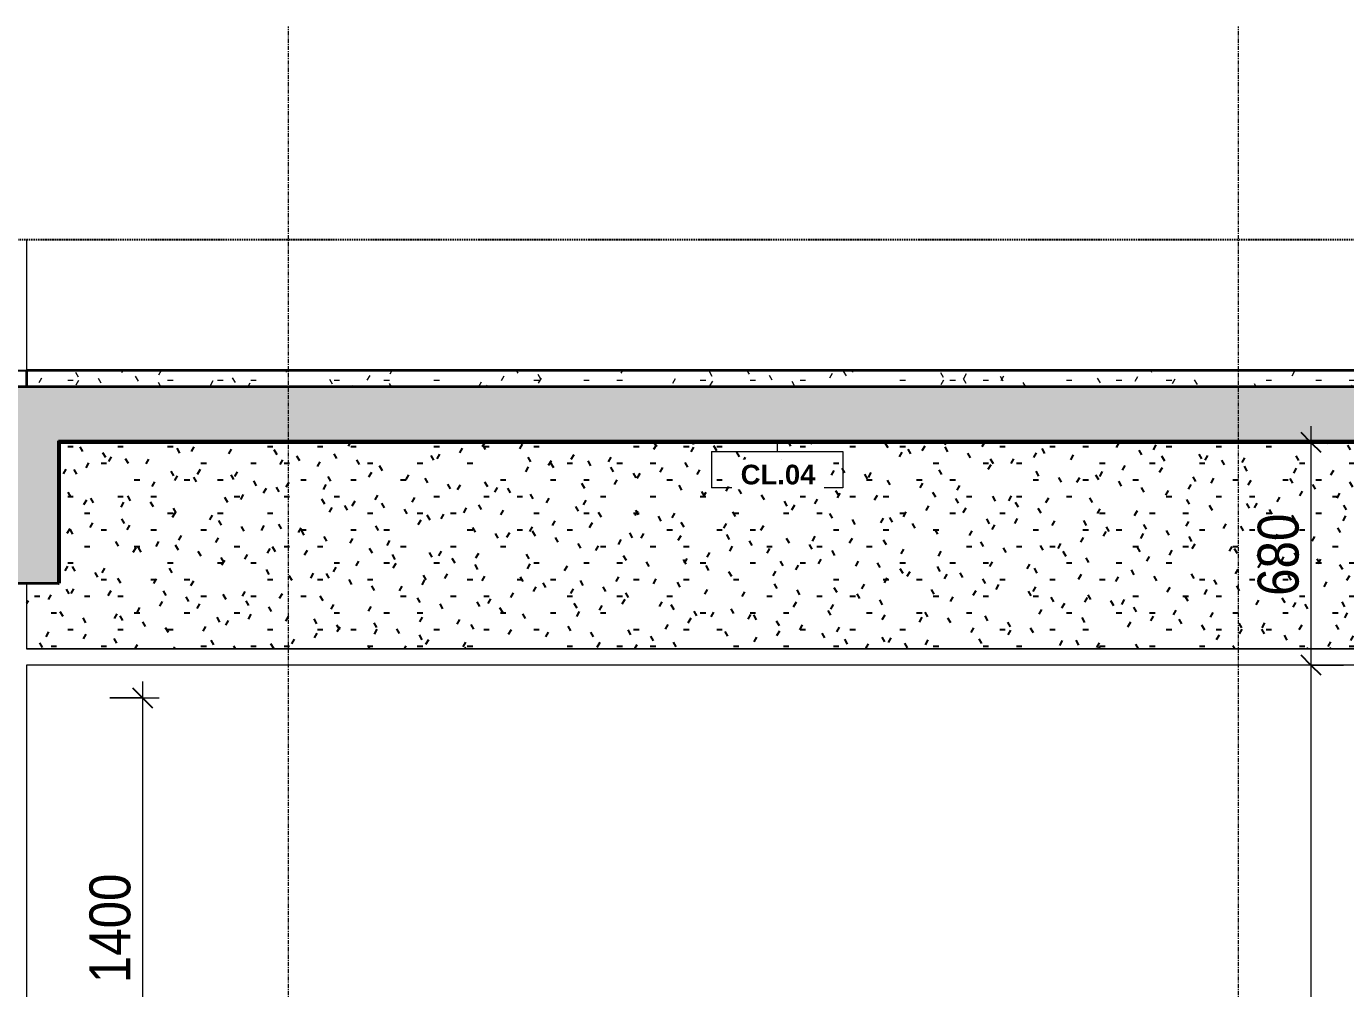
# Model space of a CAD drawing. Header units: millimetres. Extents: x 81424 to 264319, y 405 to 78637.
# Drawn here: x 112223 to 116250, y 3712 to 6651 of the extents above; entities that cross this region are included whole.
import ezdxf

# ---------------------------------------------------------------- set-up
doc = ezdxf.new("R2010")
doc.units = ezdxf.units.MM
for name, pattern in [('Centre', [31.75, 6.35, -4.7625, 15.875, -4.7625]), ('Grid Line', [22.225, 12.7, -3.175, 3.175, -3.175]), ('Hidden', [7.14375, 4.7625, -2.38125]), ('IMPORT-CENTER _2_', [40.64, 25.4, -5.08, 5.08, -5.08])]:
    doc.linetypes.add(name, pattern=pattern)
for name, color, linetype, lineweight in [('0-6', 130, 'Continuous', 5), ('A-ANNO-DIMS', 211, 'Continuous', 9), ('A-ANNO-DIMS-50', 211, 'Continuous', 9), ('A-CLNG', 13, 'Continuous', 18), ('A-CLNG-1', 250, 'Continuous', 35), ('A-CLNG-2', 7, 'Continuous', 18), ('A-CLNG-IDEN', 151, 'Continuous', 9), ('A-CLNG-PATT-1', 7, 'Continuous', 18), ('A-CLNG-PATT-2', 31, 'Continuous', 25), ('A-DETL-GENF', 92, 'Continuous', 18), ('A-DETL-GENF-4', 92, 'Hidden', 25), ('A-DETL-GENF-5', 9, 'Continuous', 18), ('A-DETL-MEDM', 33, 'Continuous', 35), ('A-FLOR-FNSH-1', 250, 'Continuous', 35), ('A-FLOR-LEVL-2', 51, 'Centre', 9), ('A-FLOR-PATT-1', 253, 'Continuous', 18), ('A-FLOR-PATT-3', 67, 'Continuous', 18), ('A-WALL-3', 7, 'Continuous', 18), ('G-IMPT', 8, 'Continuous', 18), ('G-IMPT-3', 8, 'IMPORT-CENTER _2_', 18), ('M-EQPM', 50, 'Continuous', 18), ('M-EQPM-2', 50, 'Continuous', 25), ('S-BEAM-1', 71, 'Continuous', 5), ('S-BEAM-3', 90, 'Continuous', 50), ('S-GRID-1', 1, 'Grid Line', 9)]:
    doc.layers.add(name, color=color, linetype=linetype, lineweight=lineweight)
doc.styles.add('Arial_B_3', font='arialbd.ttf', dxfattribs={"height": 60})
doc.styles.add('UTM Avo', font='', dxfattribs={"width": 0.9, "height": 125})
doc.styles.get('UTM Avo').set_extended_font_data('UTM Avo')
doc.dimstyles.new('1_Dim_chi_tiet_2_5', dxfattribs={"dimscale": 304.8, "dimtxt": 124.912619, "dimasz": 0.19685, "dimexe": 0.164042, "dimexo": 0.0625, "dimgap": 0.016404, "dimtad": 1, "dimdec": 0, "dimrnd": 5, "dimzin": 0, "dimdsep": 46, "dimtxsty": 'UTM Avo', "dimblk1": 'OBLIQUE', "dimblk2": 'OBLIQUE', "dimsah": 1, "dimcen": 0.09, "dimdle": 0.164042, "dimazin": 0, "dimtfac": 1, "dimtdec": 4, "dimtix": 1, "dimtmove": 0, "dimatfit": 3, "dimfxl": 0.328084, "dimfxlon": 1, "dimtvp": 1, "dimtolj": 1, "dimtzin": 0, "dimarcsym": 2})
pattern_1 = [(50, (28326.24, 15375), (364.368, -31.878), [38.1, -419.1]), (355, (28326.24, 15375), (-70.486, 382.113), [30.48, -335.28]), (100.451, (28356.6, 15372.34), (293.885, 350.233), [32.38, -356.18]), (46.184, (28326.24, 15476.6), (542.158, -84.086), [57.15, -628.65]), (96.636, (28371.4, 15469.6), (474.805, 494.855), [48.57, -534.27]), (351.184, (28326.24, 15476.6), (474.81, 494.85), [45.72, -502.92]), (21, (28377.04, 15451.2), (303.2285, -204.5305), [38.1, -419.1]), (326, (28377.04, 15451.2), (123.604, 368.376), [30.48, -335.28]), (71.451, (28402.3, 15434.16), (426.834, 163.843), [32.38, -356.18]), (37.5, (28326.24, 15375), (6.1766, 169.1102), [3.353, -327.863, 3.353, -337.007, -336.55]), (37.5, (28326.24, 15375), (6.1766, 169.1102), [-671.576, 3.353, -333.197]), (7.5, (28326.24, 15375), (133.639, 200.3615), [3.353, -190.703, 3.353, -320.243, -128.27]), (7.5, (28326.24, 15375), (133.639, 200.3615), [-517.652, 3.353, -124.917]), (327.5, (28212.96, 15375), (271.1818, -11.4584), [3.353, -123.647, 3.353, -392.887, -525.78]), (327.5, (28212.96, 15375), (271.1818, -11.4584), [-523.24, 3.353, -522.427]), (317.5, (28162.16, 15375), (296.2585, 50.853), [3.353, -161.747, 3.353, -259.791, -373.38]), (317.5, (28162.16, 15375), (296.2585, 50.853), [-428.244, 3.353, -370.027]), (45, (28326.24, 15375), (-125.7236, 125.7236), []), (45, (28326.24, 15565.5), (-125.7236, 125.7236), [])]
pattern_2 = [(0, (28326.24, 15375), (203.2, 50.8), [16.764, -135.636, 16.764, -135.636, -812.8]), (0, (28326.24, 15375), (203.2, 50.8), [-304.8, 16.764, -288.036, 16.764, -135.636, -355.6]), (0, (28326.24, 15375), (203.2, 50.8), [-762, 16.764, -84.836, 16.764, -237.236]), (120, (28402.44, 15400.4), (-145.5941, 150.57636), [16.764, -135.636, 16.764, -135.636, -812.8]), (120, (28402.44, 15400.4), (-145.5941, 150.57636), [-304.8, 16.764, -288.036, 16.764, -135.636, -355.6]), (120, (28402.44, 15400.4), (-145.5941, 150.57636), [-762, 16.764, -84.836, 16.764, -237.236]), (240, (28427.84, 15502), (-57.6059, -201.37636), [16.764, -135.636, 16.764, -135.636, -812.8]), (240, (28427.84, 15502), (-57.6059, -201.37636), [-304.8, 16.764, -288.036, 16.764, -135.636, -355.6]), (240, (28427.84, 15502), (-57.6059, -201.37636), [-762, 16.764, -84.836, 16.764, -237.236])]

# ---------------------------------------------------------------- blocks, each defined once
blk = doc.blocks.new('NCV_TKTC_KET CAU_rvt-3-TKCS_CĂN HỘ LOẠI 4 - MẶT CẮT 2')
at = {"layer": 'A-FLOR-PATT-1'}
h = blk.add_hatch(dxfattribs=at)
h.set_pattern_fill('FP_4', color=256, style=0, pattern_type=2)
h.set_pattern_definition(pattern_1)
h.paths.add_polyline_path([(24836.9, 5380), (28834.9, 5380), (28834.9, 5385), (24835.2, 5385), (24835.2, 5380)])
h.paths.add_polyline_path([(24535.2, 5500), (24536.9, 5500), (24536.9, 5550), (24535.2, 5550), (24535.2, 5500.7)])
h = blk.add_hatch(dxfattribs=at)
h.set_pattern_fill('FP_4', color=256, style=0, pattern_type=2)
h.set_pattern_definition(pattern_1)
h.paths.add_polyline_path([(24836.9, 5380), (28834.9, 5380), (28834.9, 5385), (24835.2, 5385), (24835.2, 5380)])
h.paths.add_polyline_path([(24535.2, 5500), (24536.9, 5500), (24536.9, 5550), (24535.2, 5550), (24535.2, 5500.7)])
at = {"layer": 'S-BEAM-1'}
blk.add_hatch(color=256, dxfattribs=at).paths.add_polyline_path([(24835.2, 4950), (24836.9, 4950), (24836.9, 5380), (24835.2, 5380), (24835.2, 5330)])
at = {"layer": 'A-FLOR-FNSH-1'}
blk.add_line((24835.2, 5380), (28834.9, 5380), dxfattribs=at)
at = {"layer": 'S-BEAM-3'}
for p, q in [((24836.9, 4950), (24836.9, 5385)), ((24835.2, 4950), (24836.9, 4950))]:
    blk.add_line(p, q, dxfattribs=at)
blk = doc.blocks.new('NCV_TKTC_TANG 2_rvt-3-TKCS_CĂN HỘ LOẠI 4 - MẶT CẮT 2')
at = {"layer": 'A-FLOR-PATT-3'}
h = blk.add_hatch(dxfattribs=at)
h.set_pattern_fill('FP_6', color=256, style=0, pattern_type=2)
h.set_pattern_definition(pattern_2)
h.paths.add_polyline_path([(25492.4, 5550), (29336.9, 5550), (29336.9, 5600), (24736.9, 5600), (24737.4, 5550), (24836.9, 5550)])
at = {"layer": 'A-FLOR-FNSH-1'}
for p, q in [((29336.9, 5600), (24736.9, 5600)), ((24736.9, 5600), (24736.9, 5550))]:
    blk.add_line(p, q, dxfattribs=at)
at = {"layer": 'A-WALL-3'}
blk.add_line((24737.4, 6000.3), (24737.4, 5600), dxfattribs=at)
blk = doc.blocks.new('CL_01-VÁCH DỰNG THẠCH CAO CĂN HỘ LOẠI 5 - CL_01-VÁCH DỰNG THẠCH CAO CĂN HỘ LOẠI 3-821210-TKCS_CĂN HỘ LOẠI 4 - MẶT CẮT 2')
at = {"layer": 'A-CLNG-PATT-1'}
h = blk.add_hatch(dxfattribs=at)
h.set_pattern_fill('FP_5', color=256, style=0, pattern_type=2)
h.set_pattern_definition([(0, (28326.24, 15375), (406.4, 101.6), [16.764, -288.036, 16.764, -288.036, -1625.6]), (0, (28326.24, 15375), (406.4, 101.6), [-609.6, 16.764, -592.836, 16.764, -288.036, -711.2]), (0, (28326.24, 15375), (406.4, 101.6), [-1524, 16.764, -186.436, 16.764, -491.236]), (120, (28478.64, 15425.8), (-291.1882, 301.1527), [16.764, -288.036, 16.764, -288.036, -1625.6]), (120, (28478.64, 15425.8), (-291.1882, 301.1527), [-609.6, 16.764, -592.836, 16.764, -288.036, -711.2]), (120, (28478.64, 15425.8), (-291.1882, 301.1527), [-1524, 16.764, -186.436, 16.764, -491.236]), (240, (28529.44, 15629), (-115.2118, -402.7527), [16.764, -288.036, 16.764, -288.036, -1625.6]), (240, (28529.44, 15629), (-115.2118, -402.7527), [-609.6, 16.764, -592.836, 16.764, -288.036, -711.2]), (240, (28529.44, 15629), (-115.2118, -402.7527), [-1524, 16.764, -186.436, 16.764, -491.236])])
h.paths.add_polyline_path([(28936.9, 4750), (28946.9, 4750), (28946.9, 5150), (28936.9, 5150), (28936.9, 5030.9)])
at = {"layer": 'A-CLNG-PATT-2'}
h = blk.add_hatch(dxfattribs=at)
h.set_pattern_fill('FP_6', color=256, style=0, pattern_type=2)
h.set_pattern_definition(pattern_2)
h.paths.add_polyline_path([(27824.6, 4750), (28936.9, 4750), (28936.9, 5150), (28834.9, 5150), (28834.9, 5380), (24836.9, 5380), (24836.9, 4950), (24737.4, 4950), (24737.4, 4750), (25492.4, 4750)])
at = {"layer": 'A-CLNG-1'}
for p, q in [((28936.9, 5150), (28936.9, 4750)), ((28946.9, 4750), (28946.9, 5150)), ((28936.9, 4750), (28946.9, 4750))]:
    blk.add_line(p, q, dxfattribs=at)
at = {"layer": 'A-CLNG-2'}
for p in [(24737.4, 4950), (28936.9, 4750)]:
    blk.add_line(p, (24737.4, 4750), dxfattribs=at)
blk = doc.blocks.new('NCV_TKTC_TANG 1_rvt-3-TKCS_CĂN HỘ LOẠI 4 - MẶT CẮT 2')
at = {"layer": 'A-CLNG-2'}
for p, q in [((24736.9, 4750), (28936.9, 4750)), ((28936.9, 4700), (24736.9, 4700))]:
    blk.add_line(p, q, dxfattribs=at)
at = {"layer": 'A-WALL-3'}
blk.add_line((24737.4, 4700), (24737.4, 2200), dxfattribs=at)
at = {"layer": 'A-CLNG'}
blk.add_blockref('CL_01-VÁCH DỰNG THẠCH CAO CĂN HỘ LOẠI 5 - CL_01-VÁCH DỰNG THẠCH CAO CĂN HỘ LOẠI 3-821210-TKCS_CĂN HỘ LOẠI 4 - MẶT CẮT 2', (0, 0), dxfattribs=at)
blk = doc.blocks.new('TKTC_XREF_251221_MB TANG 2-7 - TKTC_XREF_260130_MB TANG 2-5_dwg_THU NUOC - THU NUOC-444531-TKCS_MB TẦNG 1-4746810-TKCS_CĂN HỘ LOẠI 4 - MẶT CẮT 2')
at = {"layer": 'G-IMPT'}
for p, q in [((25012, 5600), (25162, 5600)), ((25162, 5600), (25012, 5600)), ((25037, 5600), (25137, 5600)), ((25137, 5600), (25037, 5600)), ((25052.9, 5600), (25046.9, 5600)), ((25046.9, 5600), (25052.9, 5600)), ((25059.3, 5600), (25065.3, 5600)), ((25065.3, 5600), (25059.3, 5600)), ((25071.7, 5600), (25077.7, 5600)), ((25077.7, 5600), (25071.7, 5600)), ((25090.2, 5600), (25084.2, 5600)), ((25084.2, 5600), (25090.2, 5600)), ((25090.2, 5600), (25084.2, 5600)), ((25084.2, 5600), (25090.2, 5600)), ((25087, 5600), (25087, 5600)), ((25087, 5600), (25087, 5600)), ((25087, 5600), (25087, 5600)), ((25087, 5600), (25087, 5600)), ((25102.2, 5600), (25096.2, 5600)), ((25096.2, 5600), (25102.2, 5600)), ((25114.6, 5600), (25108.6, 5600)), ((25108.6, 5600), (25114.6, 5600)), ((25121, 5600), (25127, 5600)), ((25127, 5600), (25121, 5600))]:
    blk.add_line(p, q, dxfattribs=at)
blk = doc.blocks.new('TKTC_XREF_251221_MB TANG 2-7 - TKTC_XREF_260130_MB TANG 2-5_dwg_$cc-V39-TKCS_CĂN HỘ LOẠI 4 - MẶT CẮT 2')
at = {"layer": 'G-IMPT-3'}
for p, q in [((28885.2, 5600), (28732.2, 5600)), ((28808.7, 5600), (28808.7, 5600))]:
    blk.add_line(p, q, dxfattribs=at)
at = {"layer": 'M-EQPM'}
for p, q in [((28865.6, 5600), (28751.8, 5600)), ((28751.8, 5600), (28808.7, 5600)), ((28808.7, 5600), (28754.6, 5600)), ((28754.6, 5600), (28862.8, 5600)), ((28862.8, 5600), (28808.7, 5600)), ((28808.7, 5600), (28865.6, 5600))]:
    blk.add_line(p, q, dxfattribs=at)
blk = doc.blocks.new('TKTC_XREF_251221_MB TANG 2-7 - TKTC_XREF_260130_MB TANG 2-5_dwg_CUM U_DN100-V40-TKCS_CĂN HỘ LOẠI 4 - MẶT CẮT 2')
at = {"layer": 'G-IMPT'}
for p, q in [((28750.6, 5600), (28735.3, 5600)), ((28735.3, 5600), (28737.2, 5600)), ((28740.1, 5600), (28737.2, 5600)), ((28737.2, 5600), (28748.7, 5600)), ((28747.3, 5600), (28738.7, 5600)), ((28739, 5600), (28876.6, 5600)), ((28745.8, 5600), (28740.1, 5600)), ((28741.4, 5600), (28740.4, 5600)), ((28745.5, 5600), (28740.4, 5600)), ((28744.6, 5600), (28741.4, 5600)), ((28744.6, 5600), (28741.4, 5600)), ((28744.6, 5600), (28741.4, 5600)), ((28745.5, 5600), (28744.6, 5600)), ((28748.7, 5600), (28745.8, 5600)), ((28747, 5600), (28868.7, 5600)), ((28747, 5600), (28751, 5600)), ((28748.7, 5600), (28750.6, 5600)), ((28751, 5600), (28864.7, 5600)), ((28868.7, 5600), (28864.7, 5600)), ((28880.3, 5600), (28865, 5600)), ((28865, 5600), (28866.9, 5600)), ((28869.8, 5600), (28866.9, 5600)), ((28866.9, 5600), (28878.4, 5600)), ((28877, 5600), (28868.3, 5600)), ((28875.5, 5600), (28869.8, 5600)), ((28871, 5600), (28870.1, 5600)), ((28875.2, 5600), (28870.1, 5600)), ((28874.2, 5600), (28871, 5600)), ((28874.2, 5600), (28871, 5600)), ((28874.2, 5600), (28871, 5600)), ((28875.2, 5600), (28874.2, 5600)), ((28878.4, 5600), (28875.5, 5600)), ((28878.4, 5600), (28880.3, 5600))]:
    blk.add_line(p, q, dxfattribs=at)
blk = doc.blocks.new('TKTC_XREF_251221_MB TANG 2-7 - TKTC_XREF_260130_MB TANG 2-5_dwg_$cc-4746806-TKCS_CĂN HỘ LOẠI 4 - MẶT CẮT 2')
at = {"layer": 'G-IMPT-3'}
for p, q in [((25953.3, 5600), (25832.2, 5600)), ((25893.1, 5600), (25892.4, 5600))]:
    blk.add_line(p, q, dxfattribs=at)
at = {"layer": 'M-EQPM'}
for p, q in [((25937.8, 5600), (25847.8, 5600)), ((25847.8, 5600), (25892.8, 5600)), ((25892.5, 5600), (25892.5, 5600)), ((25892.8, 5600), (25937.8, 5600))]:
    blk.add_line(p, q, dxfattribs=at)
blk = doc.blocks.new('TKTC_XREF_251221_MB TANG 2-7 - TKTC_XREF_260130_MB TANG 2-5_dwg_CUM U_DN100-V43-TKCS_CĂN HỘ LOẠI 4 - MẶT CẮT 2')
at = {"layer": 'G-IMPT'}
for p, q in [((25838.6, 5600), (25837.1, 5600)), ((25837.1, 5600), (25849.3, 5600)), ((25838.6, 5600), (25840.9, 5600)), ((25847.7, 5600), (25838.6, 5600)), ((25839.8, 5600), (25846.6, 5600)), ((25949, 5600), (25840, 5600)), ((25840.9, 5600), (25845.5, 5600)), ((25841.2, 5600), (25841.9, 5600)), ((25841.2, 5600), (25845.2, 5600)), ((25841.9, 5600), (25844.5, 5600)), ((25841.9, 5600), (25844.5, 5600)), ((25841.9, 5600), (25844.5, 5600)), ((25844.5, 5600), (25845.2, 5600)), ((25845.5, 5600), (25847.7, 5600)), ((25942.7, 5600), (25846.4, 5600)), ((25846.4, 5600), (25849.5, 5600)), ((25849.3, 5600), (25847.7, 5600)), ((25939.5, 5600), (25849.5, 5600)), ((25942.7, 5600), (25939.5, 5600)), ((25941.3, 5600), (25939.8, 5600)), ((25939.8, 5600), (25951.9, 5600)), ((25941.3, 5600), (25943.6, 5600)), ((25950.4, 5600), (25941.3, 5600)), ((25942.4, 5600), (25949.2, 5600)), ((25943.6, 5600), (25948.1, 5600)), ((25943.8, 5600), (25944.6, 5600)), ((25943.8, 5600), (25947.8, 5600)), ((25944.6, 5600), (25947.1, 5600)), ((25944.6, 5600), (25947.1, 5600)), ((25944.6, 5600), (25947.1, 5600)), ((25947.1, 5600), (25947.8, 5600)), ((25948.1, 5600), (25950.4, 5600)), ((25951.9, 5600), (25950.4, 5600))]:
    blk.add_line(p, q, dxfattribs=at)
blk = doc.blocks.new('TKTC_XREF_251221_MB TANG 2-7 - TKTC_XREF_260130_MB TANG 2-5_dwg_$cc-V46-TKCS_CĂN HỘ LOẠI 4 - MẶT CẮT 2')
at = {"layer": 'G-IMPT-3'}
for p, q in [((25236.5, 5600), (25357.6, 5600)), ((25296.7, 5600), (25297.3, 5600))]:
    blk.add_line(p, q, dxfattribs=at)
at = {"layer": 'M-EQPM'}
for p, q in [((25297, 5600), (25252, 5600)), ((25252, 5600), (25342, 5600)), ((25342, 5600), (25297, 5600)), ((25297.3, 5600), (25297.3, 5600))]:
    blk.add_line(p, q, dxfattribs=at)
blk = doc.blocks.new('TKTC_XREF_251221_MB TANG 2-7 - TKTC_XREF_260130_MB TANG 2-5_dwg_CUM U_DN100-V47-TKCS_CĂN HỘ LOẠI 4 - MẶT CẮT 2')
at = {"layer": 'G-IMPT'}
for p, q in [((25241.6, 5600), (25239.3, 5600)), ((25247.3, 5600), (25240.5, 5600)), ((25240.7, 5600), (25240.8, 5600)), ((25240.8, 5600), (25349.7, 5600)), ((25246.1, 5600), (25241.6, 5600)), ((25241.6, 5600), (25241.6, 5600)), ((25242.6, 5600), (25241.8, 5600)), ((25245.1, 5600), (25242.6, 5600)), ((25245.1, 5600), (25242.6, 5600)), ((25245.1, 5600), (25242.6, 5600)), ((25245.9, 5600), (25245.1, 5600)), ((25248.4, 5600), (25246.1, 5600)), ((25246.1, 5600), (25246.1, 5600)), ((25247.1, 5600), (25343.4, 5600)), ((25250.3, 5600), (25340.3, 5600)), ((25344.2, 5600), (25342, 5600)), ((25349.9, 5600), (25343.1, 5600)), ((25348.8, 5600), (25344.2, 5600)), ((25344.2, 5600), (25344.2, 5600)), ((25345.2, 5600), (25344.5, 5600)), ((25347.8, 5600), (25345.2, 5600)), ((25347.8, 5600), (25345.2, 5600)), ((25347.8, 5600), (25345.2, 5600)), ((25348.5, 5600), (25347.8, 5600)), ((25351, 5600), (25348.8, 5600)), ((25348.8, 5600), (25348.8, 5600)), ((25349.7, 5600), (25349.7, 5600))]:
    blk.add_line(p, q, dxfattribs=at)
at = {"layer": 'G-IMPT', "flags": 128}
for points in [[(25248.4, 5600), (25249.9, 5600), (25249.9, 5600), (25237.8, 5600), (25237.8, 5600), (25239.3, 5600)], [(25239.3, 5600), (25239.3, 5600), (25248.4, 5600), (25248.4, 5600)], [(25245.9, 5600), (25245.9, 5600), (25241.8, 5600), (25241.8, 5600)], [(25247, 5600), (25247.1, 5600), (25250.3, 5600)], [(25343.3, 5600), (25343.4, 5600), (25340.3, 5600)], [(25351.1, 5600), (25352.6, 5600), (25352.6, 5600), (25340.4, 5600), (25340.4, 5600), (25342, 5600)], [(25342, 5600), (25342, 5600), (25351.1, 5600), (25351, 5600)], [(25348.5, 5600), (25348.5, 5600), (25344.5, 5600), (25344.5, 5600)]]:
    blk.add_lwpolyline(points, dxfattribs=at)
blk = doc.blocks.new('TKTC_XREF_251221_MB TANG 2-7 - TKTC_XREF_260130_MB TANG 2-5_dwg_$cc-V48-TKCS_CĂN HỘ LOẠI 4 - MẶT CẮT 2')
at = {"layer": 'G-IMPT-3'}
for p, q in [((25790.8, 5600), (25669.7, 5600)), ((25729.8, 5600), (25730.6, 5600))]:
    blk.add_line(p, q, dxfattribs=at)
at = {"layer": 'M-EQPM'}
for p, q in [((25685.2, 5600), (25685.2, 5600)), ((25730.2, 5600), (25729.9, 5600)), ((25729.9, 5600), (25730.5, 5600)), ((25730.5, 5600), (25730.2, 5600))]:
    blk.add_line(p, q, dxfattribs=at)
blk = doc.blocks.new('TKTC_XREF_251221_MB TANG 2-7 - TKTC_XREF_260130_MB TANG 2-5_dwg_CUM U_DN100-V49-TKCS_CĂN HỘ LOẠI 4 - MẶT CẮT 2')
at = {"layer": 'G-IMPT'}
for p, q in [((25666.2, 5600), (25667, 5600)), ((25667, 5600), (25666.2, 5600)), ((25666.2, 5600), (25667, 5600)), ((25667, 5600), (25666.2, 5600)), ((25671.3, 5600), (25667, 5600)), ((25667, 5600), (25671.3, 5600)), ((25671.3, 5600), (25667, 5600)), ((25667, 5600), (25671.3, 5600)), ((25672.1, 5600), (25672.1, 5600)), ((25672.1, 5600), (25672.1, 5600)), ((25672.1, 5600), (25675.8, 5600)), ((25675.8, 5600), (25672.1, 5600)), ((25675.8, 5600), (25672.1, 5600)), ((25675.8, 5600), (25672.1, 5600)), ((25672.1, 5600), (25675.8, 5600)), ((25675.8, 5600), (25672.1, 5600)), ((25675.8, 5600), (25672.1, 5600)), ((25675.8, 5600), (25672.1, 5600)), ((25675.8, 5600), (25677.4, 5600)), ((25677.4, 5600), (25675.8, 5600)), ((25675.8, 5600), (25677.4, 5600)), ((25677.4, 5600), (25675.8, 5600)), ((25677.4, 5600), (25728.7, 5600)), ((25677.4, 5600), (25728.7, 5600)), ((25677.4, 5600), (25728.7, 5600)), ((25677.4, 5600), (25728.7, 5600)), ((25728.7, 5600), (25775.6, 5600)), ((25775.6, 5600), (25728.7, 5600)), ((25728.7, 5600), (25728.7, 5600)), ((25728.7, 5600), (25781.8, 5600)), ((25781.8, 5600), (25728.7, 5600))]:
    blk.add_line(p, q, dxfattribs=at)
blk = doc.blocks.new('TKTC_XREF_251221_MB TANG 2-7 - TKTC_XREF_260130_MB TANG 2-5_dwg_$cc-V50-TKCS_CĂN HỘ LOẠI 4 - MẶT CẮT 2')
at = {"layer": 'G-IMPT-3'}
for p, q in [((24345.4, 5600), (24498.4, 5600)), ((24421.9, 5600), (24421.9, 5600))]:
    blk.add_line(p, q, dxfattribs=at)
at = {"layer": 'M-EQPM'}
for p, q in [((24421.9, 5600), (24367.8, 5600)), ((24367.8, 5600), (24421.9, 5600)), ((24421.9, 5600), (24409.4, 5600)), ((24409.4, 5600), (24421.9, 5600)), ((24421.9, 5600), (24434.4, 5600)), ((24434.4, 5600), (24421.9, 5600)), ((24478.8, 5600), (24478.8, 5600))]:
    blk.add_line(p, q, dxfattribs=at)
blk = doc.blocks.new('TKTC_XREF_251221_MB TANG 2-7 - TKTC_XREF_260130_MB TANG 2-5_dwg_CUM U_DN100-V51-TKCS_CĂN HỘ LOẠI 4 - MẶT CẮT 2')
at = {"layer": 'G-IMPT'}
for p, q in [((24421.9, 5600), (24354.8, 5600)), ((24354.8, 5600), (24421.9, 5600)), ((24421.9, 5600), (24362.6, 5600)), ((24362.6, 5600), (24421.9, 5600)), ((24421.9, 5600), (24421.9, 5600)), ((24486.7, 5600), (24421.9, 5600)), ((24486.7, 5600), (24421.9, 5600)), ((24486.8, 5600), (24421.9, 5600)), ((24486.8, 5600), (24421.9, 5600)), ((24488.7, 5600), (24486.7, 5600)), ((24486.7, 5600), (24488.7, 5600)), ((24488.7, 5600), (24486.8, 5600)), ((24486.8, 5600), (24488.7, 5600)), ((24493.5, 5600), (24488.7, 5600)), ((24488.7, 5600), (24493.5, 5600)), ((24488.7, 5600), (24493.5, 5600)), ((24488.7, 5600), (24493.5, 5600)), ((24493.5, 5600), (24488.7, 5600)), ((24488.7, 5600), (24493.5, 5600)), ((24488.7, 5600), (24493.5, 5600)), ((24488.7, 5600), (24493.5, 5600)), ((24493.5, 5600), (24493.5, 5600)), ((24493.5, 5600), (24493.5, 5600)), ((24494.4, 5600), (24499.8, 5600)), ((24499.8, 5600), (24494.4, 5600)), ((24494.4, 5600), (24499.8, 5600)), ((24499.8, 5600), (24494.4, 5600)), ((24500.8, 5600), (24499.8, 5600)), ((24499.8, 5600), (24500.8, 5600)), ((24500.8, 5600), (24499.8, 5600)), ((24499.8, 5600), (24500.8, 5600))]:
    blk.add_line(p, q, dxfattribs=at)
blk = doc.blocks.new('TKTC_XREF_251221_MB TANG 2-7 - TKTC_XREF_251221_MB TANG 2-7-2039446-TKCS_CĂN HỘ LOẠI 4 - MẶT CẮT 2')
at = {"layer": 'M-EQPM'}
for p, q in [((25184.8, 5600), (25334.5, 5600)), ((25334.5, 5600), (25184.8, 5600)), ((25235.1, 5600), (25354.5, 5600)), ((25354.5, 5600), (25235.1, 5600)), ((25235.1, 5600), (25354.5, 5600)), ((25354.5, 5600), (25235.1, 5600)), ((25237, 5600), (25352.7, 5600)), ((25352.7, 5600), (25237, 5600)), ((25237, 5600), (25352.7, 5600)), ((25352.7, 5600), (25237, 5600)), ((25334.6, 5600), (25384.4, 5600)), ((25384.4, 5600), (25334.6, 5600)), ((25637.4, 5600), (25677.4, 5600)), ((25677.4, 5600), (25637.4, 5600)), ((25677.4, 5600), (25787.3, 5600)), ((25787.3, 5600), (25677.4, 5600)), ((25955, 5600), (25835.2, 5600)), ((25835.2, 5600), (25955, 5600)), ((25954.7, 5600), (25835.2, 5600)), ((25835.2, 5600), (25954.7, 5600)), ((28734.9, 5600), (28735.3, 5600)), ((29487, 5600), (28734.9, 5600)), ((28735.3, 5600), (29487, 5600))]:
    blk.add_line(p, q, dxfattribs=at)
at = {"layer": 'M-EQPM-2'}
blk.add_line((23535.3, 5600), (34056.9, 5600), dxfattribs=at)
for name, p in [('TKTC_XREF_251221_MB TANG 2-7 - TKTC_XREF_260130_MB TANG 2-5_dwg_THU NUOC - THU NUOC-444531-TKCS_MB TẦNG 1-4746810-TKCS_CĂN HỘ LOẠI 4 - MẶT CẮT 2', (-126.7, 0)), ('TKTC_XREF_251221_MB TANG 2-7 - TKTC_XREF_260130_MB TANG 2-5_dwg_THU NUOC - THU NUOC-444531-TKCS_MB TẦNG 1-4746810-TKCS_CĂN HỘ LOẠI 4 - MẶT CẮT 2', (-126.7, 0)), ('TKTC_XREF_251221_MB TANG 2-7 - TKTC_XREF_260130_MB TANG 2-5_dwg_THU NUOC - THU NUOC-444531-TKCS_MB TẦNG 1-4746810-TKCS_CĂN HỘ LOẠI 4 - MẶT CẮT 2', (-126.7, 0)), ('TKTC_XREF_251221_MB TANG 2-7 - TKTC_XREF_260130_MB TANG 2-5_dwg_THU NUOC - THU NUOC-444531-TKCS_MB TẦNG 1-4746810-TKCS_CĂN HỘ LOẠI 4 - MẶT CẮT 2', (0, 0)), ('TKTC_XREF_251221_MB TANG 2-7 - TKTC_XREF_260130_MB TANG 2-5_dwg_$cc-V50-TKCS_CĂN HỘ LOẠI 4 - MẶT CẮT 2', (847.6, 0)), ('TKTC_XREF_251221_MB TANG 2-7 - TKTC_XREF_260130_MB TANG 2-5_dwg_CUM U_DN100-V51-TKCS_CĂN HỘ LOẠI 4 - MẶT CẮT 2', (847.6, 0)), ('TKTC_XREF_251221_MB TANG 2-7 - TKTC_XREF_260130_MB TANG 2-5_dwg_$cc-V46-TKCS_CĂN HỘ LOẠI 4 - MẶT CẮT 2', (0, 0)), ('TKTC_XREF_251221_MB TANG 2-7 - TKTC_XREF_260130_MB TANG 2-5_dwg_$cc-V46-TKCS_CĂN HỘ LOẠI 4 - MẶT CẮT 2', (0, 0)), ('TKTC_XREF_251221_MB TANG 2-7 - TKTC_XREF_260130_MB TANG 2-5_dwg_CUM U_DN100-V47-TKCS_CĂN HỘ LOẠI 4 - MẶT CẮT 2', (0, 0)), ('TKTC_XREF_251221_MB TANG 2-7 - TKTC_XREF_260130_MB TANG 2-5_dwg_CUM U_DN100-V47-TKCS_CĂN HỘ LOẠI 4 - MẶT CẮT 2', (0, 0)), ('TKTC_XREF_251221_MB TANG 2-7 - TKTC_XREF_260130_MB TANG 2-5_dwg_CUM U_DN100-V49-TKCS_CĂN HỘ LOẠI 4 - MẶT CẮT 2', (0, 0)), ('TKTC_XREF_251221_MB TANG 2-7 - TKTC_XREF_260130_MB TANG 2-5_dwg_$cc-V48-TKCS_CĂN HỘ LOẠI 4 - MẶT CẮT 2', (0, 0)), ('TKTC_XREF_251221_MB TANG 2-7 - TKTC_XREF_260130_MB TANG 2-5_dwg_$cc-4746806-TKCS_CĂN HỘ LOẠI 4 - MẶT CẮT 2', (0, 0)), ('TKTC_XREF_251221_MB TANG 2-7 - TKTC_XREF_260130_MB TANG 2-5_dwg_CUM U_DN100-V43-TKCS_CĂN HỘ LOẠI 4 - MẶT CẮT 2', (0, 0)), ('TKTC_XREF_251221_MB TANG 2-7 - TKTC_XREF_260130_MB TANG 2-5_dwg_THU NUOC - THU NUOC-444531-TKCS_MB TẦNG 1-4746810-TKCS_CĂN HỘ LOẠI 4 - MẶT CẮT 2', (850, 0)), ('TKTC_XREF_251221_MB TANG 2-7 - TKTC_XREF_260130_MB TANG 2-5_dwg_$cc-V39-TKCS_CĂN HỘ LOẠI 4 - MẶT CẮT 2', (0, 0)), ('TKTC_XREF_251221_MB TANG 2-7 - TKTC_XREF_260130_MB TANG 2-5_dwg_CUM U_DN100-V40-TKCS_CĂN HỘ LOẠI 4 - MẶT CẮT 2', (0, 0))]:
    blk.add_blockref(name, p)
blk = doc.blocks.new('BORDER VIEW - BORDER VIEW-2585319-TKCS_CĂN HỘ LOẠI 4 - MẶT CẮT 2')
at = {"layer": 'A-DETL-GENF-4'}
blk.add_line((23015.3, 6000.3), (33906.9, 6000.3), dxfattribs=at)
blk = doc.blocks.new('DIMBLOCK66-TKCS_CĂN HỘ LOẠI 4 - MẶT CẮT 2')
at = {"layer": 'A-ANNO-DIMS-50'}
for p, q in [((112578.1, 4650), (112578.1, 3200)), ((112478.1, 4600), (112628.1, 4600)), ((112578.1, 4600), (112478.1, 4600)), ((112478.1, 3200), (112628.1, 3200)), ((112578.1, 3200), (112478.1, 3200))]:
    blk.add_line(p, q, dxfattribs=at)
at = {"layer": 'A-ANNO-DIMS-50', "lineweight": 25}
for p, q in [((112578.1, 4600), (112548.1, 4630)), ((112578.1, 4600), (112608.1, 4570)), ((112578.1, 3200), (112548.1, 3230)), ((112578.1, 3200), (112608.1, 3170))]:
    blk.add_line(p, q, dxfattribs=at)
at = {"layer": 'A-ANNO-DIMS-50', "color": 0, "insert": (112415.7, 3728.8), "char_height": 125, "width": 410.824, "attachment_point": 1, "rotation": 90, "line_spacing_factor": 1.110334, "style": 'UTM Avo'}
blk.add_mtext('1400', dxfattribs=at)
blk = doc.blocks.new('_Oblique')
at = {"color": 0, "linetype": 'ByBlock', "lineweight": -2}
blk.add_line((-0.5, -0.5), (0.5, 0.5), dxfattribs=at)
blk = doc.blocks.new('DIMBLOCK76-TKCS_CĂN HỘ LOẠI 4 - MẶT CẮT 2')
at = {"layer": 'A-ANNO-DIMS-50', "lineweight": 25}
for p, q in [((116143.9, 5380), (116113.9, 5410)), ((116143.9, 5380), (116173.9, 5350)), ((116143.9, 4700), (116113.9, 4730)), ((116143.9, 4700), (116173.9, 4670))]:
    blk.add_line(p, q, dxfattribs=at)
at = {"layer": 'A-ANNO-DIMS-50'}
for p, q in [((116143.9, 5430), (116143.9, 4700)), ((116243.9, 5380), (116093.9, 5380)), ((116143.9, 5380), (116243.9, 5380)), ((116243.9, 4700), (116093.9, 4700)), ((116143.9, 4700), (116243.9, 4700))]:
    blk.add_line(p, q, dxfattribs=at)
at = {"layer": 'A-ANNO-DIMS-50', "color": 0, "insert": (115981.6, 4911.6), "char_height": 125, "width": 308.118, "attachment_point": 1, "rotation": 90, "line_spacing_factor": 1.110334, "style": 'UTM Avo'}
blk.add_mtext('680', dxfattribs=at)
blk = doc.blocks.new('DIMBLOCK77-TKCS_CĂN HỘ LOẠI 4 - MẶT CẮT 2')
at = {"layer": 'A-ANNO-DIMS-50', "lineweight": 25}
for p, q in [((116143.9, 4700), (116113.9, 4730)), ((116143.9, 4700), (116173.9, 4670)), ((116143.9, 2200), (116113.9, 2230)), ((116143.9, 2200), (116173.9, 2170))]:
    blk.add_line(p, q, dxfattribs=at)
at = {"layer": 'A-ANNO-DIMS-50'}
for p, q in [((116243.9, 4700), (116093.9, 4700)), ((116143.9, 4700), (116143.9, 2150)), ((116143.9, 4700), (116243.9, 4700)), ((116243.9, 2200), (116093.9, 2200)), ((116143.9, 2200), (116243.9, 2200))]:
    blk.add_line(p, q, dxfattribs=at)
at = {"layer": 'A-ANNO-DIMS-50', "color": 0, "insert": (115981.6, 3278.8), "char_height": 125, "width": 410.824, "attachment_point": 1, "rotation": 90, "line_spacing_factor": 1.110334, "style": 'UTM Avo'}
blk.add_mtext('2500', dxfattribs=at)
blk = doc.blocks.new('M_Ceiling Tag w Height - M_Ceiling Tag-4076437-TKCS_CĂN HỘ LOẠI 4 - MẶT CẮT 2')
at = {"layer": 'A-CLNG-IDEN'}
for p, q in [((26827.9, 5352.9), (26827.9, 5241.7)), ((26827.9, 5352.9), (27229.1, 5352.9)), ((27229.1, 5352.9), (27229.1, 5241.7)), ((27229.1, 5241.7), (26827.9, 5241.7))]:
    blk.add_line(p, q, dxfattribs=at)

msp = doc.modelspace()

# ---------------------------------------------------------------- hatches: boundary and pattern name
at = {"layer": 'A-DETL-GENF-5'}
h = msp.add_hatch(dxfattribs=at)
h.set_pattern_fill('FP_4', color=256, style=0, pattern_type=2)
h.set_pattern_definition([(50, (115812.6, 15375), (364.368, -31.878), [38.1, -419.1]), (355, (115812.6, 15375), (-70.486, 382.113), [30.48, -335.28]), (100.451, (115842.96, 15372.34), (293.885, 350.233), [32.38, -356.18]), (46.184, (115812.6, 15476.6), (542.158, -84.086), [57.15, -628.65]), (96.636, (115857.8, 15469.6), (474.805, 494.855), [48.57, -534.27]), (351.184, (115812.6, 15476.6), (474.81, 494.85), [45.72, -502.92]), (21, (115863.4, 15451.2), (303.2285, -204.5305), [38.1, -419.1]), (326, (115863.4, 15451.2), (123.604, 368.376), [30.48, -335.28]), (71.451, (115888.66, 15434.16), (426.834, 163.843), [32.38, -356.18]), (37.5, (115812.6, 15375), (6.1766, 169.1102), [3.353, -327.863, 3.353, -337.007, -336.55]), (37.5, (115812.6, 15375), (6.1766, 169.1102), [-671.576, 3.353, -333.197]), (7.5, (115812.6, 15375), (133.639, 200.3615), [3.353, -190.703, 3.353, -320.243, -128.27]), (7.5, (115812.6, 15375), (133.639, 200.3615), [-517.652, 3.353, -124.917]), (327.5, (115699.31, 15375), (271.1818, -11.4584), [3.353, -123.647, 3.353, -392.887, -525.78]), (327.5, (115699.31, 15375), (271.1818, -11.4584), [-523.24, 3.353, -522.427]), (317.5, (115648.5, 15375), (296.2585, 50.853), [3.353, -161.747, 3.353, -259.791, -373.38]), (317.5, (115648.5, 15375), (296.2585, 50.853), [-428.244, 3.353, -370.027]), (45, (115812.6, 15375), (-125.7236, 125.7236), []), (45, (115812.6, 15565.5), (-125.7236, 125.7236), [])])
h.paths.add_polyline_path([(112021.5, 4950), (112321.5, 4950), (112321.5, 5385), (116321.3, 5385), (116321.3, 5150), (116521.3, 5150), (116521.3, 5380), (118523.3, 5380), (118523.7, 5330), (120421.7, 5330), (120421.7, 5100), (121021.7, 5100), (121021.7, 5350), (121543.3, 5350), (121543.3, 5550), (120823.3, 5550), (120823.3, 5500), (118622.9, 5500), (118622.9, 5550), (112023.3, 5550), (112023.3, 5500), (111021.7, 5500), (111021.7, 5700), (110823.7, 5700), (110823.7, 5100), (111021.7, 5100), (111021.7, 5330), (112021.5, 5330)])

# ---------------------------------------------------------------- linework, layer by layer
at = {"layer": 'A-CLNG-IDEN'}
msp.add_line((114514.9, 5378.1), (114514.9, 5352.9), dxfattribs=at)
at = {"layer": 'A-DETL-MEDM'}
for p, q in [((118622.9, 5550), (112023.3, 5550)), ((112321.5, 4950), (112321.5, 5385)), ((112321.5, 5385), (116321.3, 5385)), ((112021.5, 4950), (112321.5, 4950))]:
    msp.add_line(p, q, dxfattribs=at)
at = {"layer": 'A-FLOR-LEVL-2'}
msp.add_line((110071.7, 5600), (122314.2, 5600), dxfattribs=at)
at = {"layer": 'S-GRID-1'}
for p, q in [((113023.3, 5400.7), (113023.3, 6650.7)), ((115923.3, 5400.7), (115923.3, 6650.7)), ((113023.3, 2136.5), (113023.3, 5400.7)), ((115923.3, 2136.5), (115923.3, 5400.7))]:
    msp.add_line(p, q, dxfattribs=at)

# ---------------------------------------------------------------- block references
at = {"layer": '0-6'}
for name in ['NCV_TKTC_TANG 2_rvt-3-TKCS_CĂN HỘ LOẠI 4 - MẶT CẮT 2', 'NCV_TKTC_KET CAU_rvt-3-TKCS_CĂN HỘ LOẠI 4 - MẶT CẮT 2', 'NCV_TKTC_TANG 1_rvt-3-TKCS_CĂN HỘ LOẠI 4 - MẶT CẮT 2']:
    msp.add_blockref(name, (87486.4, 0), dxfattribs=at)
at = {"layer": 'A-CLNG-IDEN'}
msp.add_blockref('M_Ceiling Tag w Height - M_Ceiling Tag-4076437-TKCS_CĂN HỘ LOẠI 4 - MẶT CẮT 2', (87486.4, 0), dxfattribs=at)
at = {"layer": 'A-DETL-GENF'}
msp.add_blockref('BORDER VIEW - BORDER VIEW-2585319-TKCS_CĂN HỘ LOẠI 4 - MẶT CẮT 2', (87486.4, 0), dxfattribs=at)
at = {"layer": 'M-EQPM'}
msp.add_blockref('TKTC_XREF_251221_MB TANG 2-7 - TKTC_XREF_251221_MB TANG 2-7-2039446-TKCS_CĂN HỘ LOẠI 4 - MẶT CẮT 2', (87486.4, 0), dxfattribs=at)

# ---------------------------------------------------------------- dimensions: what is measured, and where the dimension line sits
at = {"layer": 'A-ANNO-DIMS'}
for base, p1, p2, override, picture, middle in [((116143.9, 4700), (116243.9, 5380), (116243.9, 4700), {"dimpost": '<>', "dimfxl": 680}, 'DIMBLOCK76-TKCS_CĂN HỘ LOẠI 4 - MẶT CẮT 2', (116074.3, 5040)), ((116143.9, 2200), (116243.9, 4700), (116243.9, 2200), {"dimpost": '<>', "dimfxl": 2500}, 'DIMBLOCK77-TKCS_CĂN HỘ LOẠI 4 - MẶT CẮT 2', (116074.3, 3450)), ((112578.1, 3200), (112478.1, 4600), (112478.1, 3200), {"dimpost": '<>', "dimfxl": 1400}, 'DIMBLOCK66-TKCS_CĂN HỘ LOẠI 4 - MẶT CẮT 2', (112508.4, 3900))]:
    dim = msp.add_linear_dim(base=base, p1=p1, p2=p2, angle=90, dimstyle='1_Dim_chi_tiet_2_5', override=override, dxfattribs=at)
    dim.commit()
    dim.dimension.update_dxf_attribs({"geometry": picture, "text_midpoint": middle})

# ---------------------------------------------------------------- next in the draw order: texts
at = {"layer": 'A-CLNG-IDEN', "insert": (114517.6, 5281.6), "char_height": 60, "width": 251.5, "attachment_point": 5, "line_spacing_factor": 0.936439, "style": 'Arial_B_3', "bg_fill": 3, "box_fill_scale": 1.25, "bg_fill_color": 256, "bg_fill_true_color": 13158600, "bg_fill_transparency": 0}
msp.add_mtext('\\pt634.9998,1270.0002,1905,2539.9998,3175.0002,3810,4444.9998,5080.0002,5715,6349.9998,6985.0002,7620,8254.9998,8890.0002,9525,10159.9998,10795.0002,11430,12064.9998,12700.0002,13335,13969.9998,14605.0002,15240,15874.9998,16510.0002,17145,17779.9998,18415.0002,19050,19684.9998,20320.0002;CL.04', dxfattribs=at)

doc.saveas('drawing.dxf')
